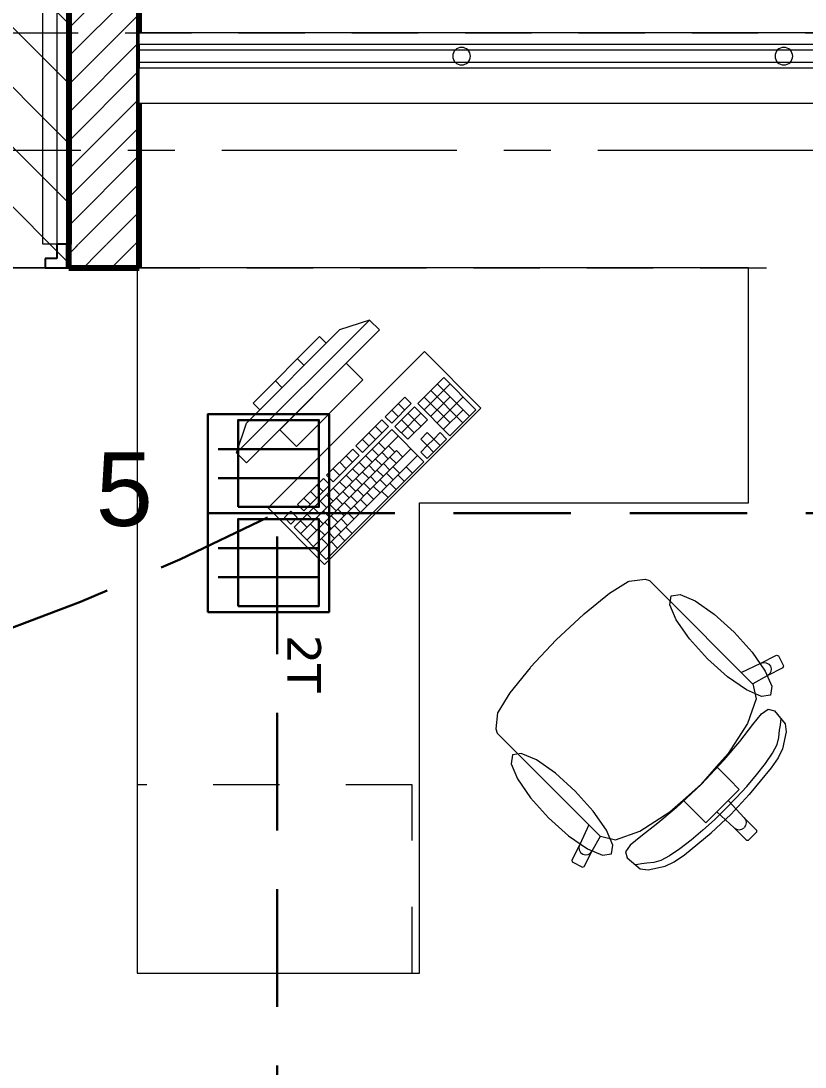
# Model space of a CAD drawing. Header units: inches. Extents: x -19 to 5698, y -728 to 92.
# Drawn here: x 288.518 to 290.187, y 37.7 to 39.925 of the extents above; entities that cross this region are included whole.
import ezdxf

# ---------------------------------------------------------------- set-up
doc = ezdxf.new("R2010")
doc.units = ezdxf.units.IN
doc.header["$MEASUREMENT"] = 0
doc.set_wipeout_variables(frame=1)
doc.header["$PDMODE"] = 1
for name, pattern in [('HIDDEN', [0.375, 0.25, -0.125]), ('Hidden Line', [0.195611, 0.141111, -0.0545]), ('Punto & Raya', [0.65, 0.5, -0.075, 0, -0.075]), ('Rayas', [0.282222, 0.141111, -0.141111]), ('Wipeout_Contour', [1, 0, -1])]:
    doc.linetypes.add(name, pattern=pattern)
doc.layers.get('0').update_dxf_attribs({"color": 61})
doc.layers.add('00 conduct tomacorr', color=120, linetype='HIDDEN', lineweight=30)
doc.layers.add('00 IE LUZ EMERGENCIA', color=253, linetype='Continuous', lineweight=0)
for name, color, linetype in [('02 _ ARQ _ ALB _ Ejes Generales', 251, 'Continuous'), ('02 _ ARQ _ ZON _ Espacio.3D', 7, 'Continuous'), ('08 _ STR _ EXT _ 07 Losa Aligerada', 7, 'Continuous'), ('08 _ STR _ EXT _ 09 Vigas', 251, 'Continuous'), ('Estructura - 04 MURO', 7, 'Continuous'), ('Interior - Escaleras & Barandillas', 7, 'Continuous'), ('Interior - Mobiliario', 7, 'Continuous')]:
    doc.layers.add(name, color=color, linetype=linetype)
doc.styles.add('Annotative', font='arial.ttf')
pattern_1 = [(45, (277.50006, 1e-08), (-0.03005204, 0.03005204), [])]

# ---------------------------------------------------------------- blocks, each defined once
blk = doc.blocks.new('*X166', base_point=(2412.1771, 0))
at = {"layer": '02 _ ARQ _ ZON _ Espacio.3D', "color": 254, "linetype": 'Continuous', "lineweight": 0}
for p, q in [((2421.4343, 40.95), (2421.397, 40.9127)), ((2421.5616, 40.95), (2421.4685, 40.8568)), ((2421.723, 40.8568), (2421.6299, 40.95)), ((2421.8503, 40.8568), (2421.7571, 40.95)), ((2421.8162, 40.95), (2421.7867, 40.9205)), ((2421.9435, 40.95), (2421.8503, 40.8568)), ((2422.0707, 40.95), (2421.9776, 40.8568)), ((2422.2321, 40.8568), (2422.139, 40.95)), ((2422.3594, 40.8568), (2422.2662, 40.95)), ((2422.3253, 40.95), (2422.2958, 40.9205)), ((2422.4526, 40.95), (2422.3594, 40.8568)), ((2422.5799, 40.95), (2422.4867, 40.8568)), ((2422.7413, 40.8568), (2422.6481, 40.95)), ((2422.8685, 40.8568), (2422.7754, 40.95)), ((2422.8344, 40.95), (2422.8049, 40.9205)), ((2422.9617, 40.95), (2422.8685, 40.8568)), ((2423.089, 40.95), (2422.9958, 40.8568)), ((2423.2504, 40.8568), (2423.1572, 40.95)), ((2423.2971, 40.9373), (2423.2845, 40.95)), ((2421.5321, 40.9205), (2421.5957, 40.8568)), ((2422.0412, 40.9205), (2422.1049, 40.8568)), ((2422.5503, 40.9205), (2422.614, 40.8568)), ((2423.0594, 40.9205), (2423.1231, 40.8568)), ((2421.4685, 40.8568), (2421.397, 40.7854)), ((2421.5957, 40.8568), (2421.397, 40.6581)), ((2421.8503, 40.6023), (2421.5957, 40.8568)), ((2421.8503, 40.7295), (2421.723, 40.8568)), ((2421.8503, 40.8568), (2421.7867, 40.7932)), ((2421.9776, 40.8568), (2421.8503, 40.7295)), ((2422.1049, 40.8568), (2421.8503, 40.6023)), ((2422.3594, 40.6023), (2422.1049, 40.8568)), ((2422.3594, 40.7295), (2422.2321, 40.8568)), ((2422.3594, 40.8568), (2422.2958, 40.7932)), ((2422.4867, 40.8568), (2422.3594, 40.7295)), ((2422.614, 40.8568), (2422.3594, 40.6023)), ((2422.8685, 40.6023), (2422.614, 40.8568)), ((2422.8685, 40.7295), (2422.7413, 40.8568)), ((2422.8685, 40.8568), (2422.8049, 40.7932)), ((2422.9958, 40.8568), (2422.8685, 40.7295)), ((2423.1231, 40.8568), (2422.8685, 40.6023)), ((2423.2971, 40.6828), (2423.1231, 40.8568)), ((2423.2971, 40.8101), (2423.2504, 40.8568)), ((2421.8503, 40.475), (2421.5321, 40.7932)), ((2422.3594, 40.475), (2422.0412, 40.7932)), ((2422.8685, 40.475), (2422.5503, 40.7932)), ((2423.2971, 40.5555), (2423.0595, 40.7932)), ((2421.5957, 40.7295), (2421.397, 40.5309)), ((2421.8503, 40.7295), (2421.7867, 40.6659)), ((2422.1049, 40.7295), (2421.8503, 40.475)), ((2422.3594, 40.7295), (2422.2958, 40.6659)), ((2422.614, 40.7295), (2422.3594, 40.475)), ((2422.8685, 40.7295), (2422.8049, 40.6659)), ((2423.1231, 40.7295), (2422.8685, 40.475)), ((2421.723, 40.475), (2421.5321, 40.6659)), ((2422.2321, 40.475), (2422.0412, 40.6659)), ((2422.7413, 40.475), (2422.5503, 40.6659)), ((2423.2504, 40.475), (2423.0594, 40.6659)), ((2421.5957, 40.6023), (2421.4685, 40.475)), ((2421.8503, 40.6023), (2421.7867, 40.5386)), ((2422.1049, 40.6023), (2421.9776, 40.475)), ((2422.3594, 40.6023), (2422.2958, 40.5386)), ((2422.614, 40.6023), (2422.4867, 40.475)), ((2422.8685, 40.6023), (2422.8049, 40.5386)), ((2423.1231, 40.6023), (2422.9958, 40.475)), ((2421.5321, 40.5386), (2421.5957, 40.475)), ((2422.0412, 40.5386), (2422.1049, 40.475)), ((2422.5503, 40.5386), (2422.614, 40.475)), ((2423.0594, 40.5386), (2423.1231, 40.475)), ((2421.4685, 40.475), (2421.397, 40.4036)), ((2421.5957, 40.475), (2421.397, 40.2763)), ((2421.8503, 40.2204), (2421.5957, 40.475)), ((2421.8503, 40.3477), (2421.723, 40.475)), ((2421.8503, 40.475), (2421.7867, 40.4113)), ((2421.9776, 40.475), (2421.8503, 40.3477)), ((2422.1049, 40.475), (2421.8503, 40.2204)), ((2422.3594, 40.2204), (2422.1049, 40.475)), ((2422.3594, 40.3477), (2422.2321, 40.475)), ((2422.3594, 40.475), (2422.2958, 40.4113)), ((2422.4867, 40.475), (2422.3594, 40.3477)), ((2422.614, 40.475), (2422.3594, 40.2204)), ((2422.8685, 40.2204), (2422.614, 40.475)), ((2422.8685, 40.3477), (2422.7413, 40.475)), ((2422.8685, 40.475), (2422.8049, 40.4113)), ((2422.9958, 40.475), (2422.8685, 40.3477)), ((2423.1231, 40.475), (2422.8685, 40.2204)), ((2423.2971, 40.3009), (2423.1231, 40.475)), ((2423.2971, 40.4282), (2423.2504, 40.475)), ((2421.8503, 40.0931), (2421.5321, 40.4113)), ((2422.3594, 40.0931), (2422.0412, 40.4113)), ((2422.8685, 40.0931), (2422.5503, 40.4113)), ((2423.2971, 40.1737), (2423.0595, 40.4113)), ((2421.5957, 40.3477), (2421.397, 40.149)), ((2421.8503, 40.3477), (2421.7867, 40.2841)), ((2422.1049, 40.3477), (2421.8503, 40.0931)), ((2422.3594, 40.3477), (2422.2958, 40.2841)), ((2422.614, 40.3477), (2422.3594, 40.0931)), ((2422.8685, 40.3477), (2422.8049, 40.2841)), ((2423.1231, 40.3477), (2422.8685, 40.0931)), ((2421.723, 40.0931), (2421.5321, 40.2841)), ((2422.2321, 40.0931), (2422.0412, 40.2841)), ((2422.7413, 40.0931), (2422.5503, 40.2841)), ((2423.2504, 40.0931), (2423.0594, 40.2841)), ((2421.5957, 40.2204), (2421.4685, 40.0931)), ((2421.8503, 40.2204), (2421.7867, 40.1568)), ((2422.1049, 40.2204), (2421.9776, 40.0931)), ((2422.3594, 40.2204), (2422.2958, 40.1568)), ((2422.614, 40.2204), (2422.4867, 40.0931)), ((2422.8685, 40.2204), (2422.8049, 40.1568)), ((2423.1231, 40.2204), (2422.9958, 40.0931)), ((2421.5321, 40.1568), (2421.5957, 40.0931)), ((2422.0412, 40.1568), (2422.1049, 40.0931)), ((2422.5503, 40.1568), (2422.614, 40.0931)), ((2423.0594, 40.1568), (2423.1231, 40.0931)), ((2421.4685, 40.0931), (2421.397, 40.0217)), ((2421.5957, 40.0931), (2421.4026, 39.9)), ((2421.7889, 39.9), (2421.5957, 40.0931)), ((2421.8503, 39.9659), (2421.723, 40.0931)), ((2421.8503, 40.0931), (2421.7867, 40.0295)), ((2421.9776, 40.0931), (2421.8503, 39.9659)), ((2422.1049, 40.0931), (2421.9117, 39.9)), ((2422.3594, 39.8386), (2422.1049, 40.0931)), ((2422.3594, 39.9659), (2422.2321, 40.0931)), ((2422.3594, 40.0931), (2422.2958, 40.0295)), ((2422.4867, 40.0931), (2422.3594, 39.9659)), ((2422.614, 40.0931), (2422.3594, 39.8386)), ((2422.8685, 39.8386), (2422.614, 40.0931)), ((2422.8685, 39.9659), (2422.7413, 40.0931)), ((2422.8685, 40.0931), (2422.8049, 40.0295)), ((2422.9958, 40.0931), (2422.8685, 39.9659)), ((2423.1231, 40.0931), (2422.8685, 39.8386)), ((2423.2971, 39.9191), (2423.1231, 40.0931)), ((2423.2971, 40.0464), (2423.2504, 40.0931)), ((2421.6616, 39.9), (2421.5321, 40.0295)), ((2422.3594, 39.7113), (2422.0412, 40.0295)), ((2422.8685, 39.7113), (2422.5503, 40.0295)), ((2423.2971, 39.7918), (2423.0595, 40.0295)), ((2421.5957, 39.9659), (2421.5299, 39.9)), ((2421.8503, 39.9659), (2421.7867, 39.9022)), ((2422.1049, 39.9659), (2422.039, 39.9)), ((2422.3594, 39.9659), (2422.2958, 39.9022)), ((2422.614, 39.9659), (2422.3594, 39.7113)), ((2422.8685, 39.9659), (2422.8049, 39.9022)), ((2423.1231, 39.9659), (2422.8685, 39.7113)), ((2421.5343, 39.9), (2421.5321, 39.9022)), ((2422.0434, 39.9), (2422.0412, 39.9022)), ((2422.7413, 39.7113), (2422.5503, 39.9022)), ((2423.2504, 39.7113), (2423.0594, 39.9022)), ((2422.3594, 39.8386), (2422.2958, 39.7749)), ((2422.614, 39.8386), (2422.4867, 39.7113)), ((2422.8685, 39.8386), (2422.8049, 39.7749)), ((2423.1231, 39.8386), (2422.9958, 39.7113)), ((2422.2321, 39.7113), (2422.147, 39.7964)), ((2422.5503, 39.7749), (2422.614, 39.7113)), ((2423.0594, 39.7749), (2423.1231, 39.7113)), ((2422.3594, 39.584), (2422.2321, 39.7113)), ((2422.3594, 39.7113), (2422.2958, 39.6477)), ((2422.4867, 39.7113), (2422.3594, 39.584)), ((2422.614, 39.7113), (2422.4527, 39.55)), ((2422.8685, 39.4567), (2422.614, 39.7113)), ((2422.8685, 39.584), (2422.7413, 39.7113)), ((2422.8685, 39.7113), (2422.8049, 39.6477)), ((2422.9958, 39.7113), (2422.8685, 39.584)), ((2423.1231, 39.7113), (2422.8685, 39.4567)), ((2423.2971, 39.5373), (2423.1231, 39.7113)), ((2423.2971, 39.6645), (2423.2504, 39.7113)), ((2422.2662, 39.55), (2422.147, 39.6691)), ((2422.798, 39.4), (2422.5503, 39.6477)), ((2423.2971, 39.41), (2423.0595, 39.6477)), ((2422.3594, 39.584), (2422.3254, 39.55)), ((2422.614, 39.584), (2422.5799, 39.55)), ((2422.8685, 39.584), (2422.8049, 39.5204)), ((2423.1231, 39.584), (2422.9391, 39.4)), ((2423.1798, 39.4), (2423.0594, 39.5204)), ((2422.6707, 39.4), (2422.5971, 39.4736)), ((2422.614, 39.4567), (2422.5971, 39.4399)), ((2422.8685, 39.4567), (2422.8118, 39.4)), ((2423.1231, 39.4567), (2423.0663, 39.4))]:
    blk.add_line(p, q, dxfattribs=at)
for p in [(2421.7867, 40.6659), (2422.2958, 40.6659), (2422.8049, 40.6659), (2421.7867, 40.2841), (2422.2958, 40.2841), (2422.8049, 40.2841), (2421.7867, 39.9022), (2422.2958, 39.9022), (2422.8049, 39.9022), (2422.8049, 39.5204)]:
    blk.add_point(p, dxfattribs=at)
blk = doc.blocks.new('CAJA POP UP 6 MODULOS')
at = {"layer": '00 conduct tomacorr', "linetype": 'Continuous'}
for p, q in [((-0.095, -0.165), (-0.095, -0.0151)), ((-0.052, -0.165), (-0.052, -0.0151)), ((0.052, -0.165), (0.052, -0.0151)), ((0.095, -0.165), (0.095, -0.0151)), ((0, -0.165), (0, -0.18))]:
    blk.add_line(p, q, dxfattribs=at)
for points in [[(-0.147, 0), (0.147, 0), (0.147, -0.18), (-0.147, -0.18)], [(0, 0), (0.147, 0), (0.147, -0.18), (0, -0.18)]]:
    blk.add_lwpolyline(points, close=True, dxfattribs=at)
for points in [[(-0.138, -0.045), (-0.009, -0.045), (-0.009, -0.165), (-0.138, -0.165), (-0.138, -0.045)], [(0.009, -0.045), (0.138, -0.045), (0.138, -0.165), (0.009, -0.165), (0.009, -0.045)]]:
    blk.add_lwpolyline(points, dxfattribs=at)
at = {"color": 1, "insert": (-0.1807, -0.168), "char_height": 0.05, "attachment_point": 1, "rotation": 180}
blk.add_mtext_dynamic_manual_height_columns('{\\fVerdana|b0|i0|c0|p34;2T}', width=0.000481, gutter_width=0.1561, heights=[0], dxfattribs=at)

msp = doc.modelspace()

# ---------------------------------------------------------------- linework, layer by layer
at = {"layer": '00 conduct tomacorr'}
for p, q in [((289.0635, 30.3283, -0.0005), (289.0635, 38.8783, -0.0005)), ((289.0635, 38.8783, -0.0005), (292.3852, 38.8783, -0.0005))]:
    msp.add_line(p, q, dxfattribs=at)
msp.add_arc((286.6602, 43.6413, 0.0005), 5.335, 257.5975, 296.7743, dxfattribs=at)
at = {"layer": '02 _ ARQ _ ZON _ Espacio.3D', "color": 254, "linetype": 'Continuous', "lineweight": 0, "flags": 128}
msp.add_lwpolyline([(288.6201, 40.95), (286.72, 40.95), (286.72, 39.9), (287.47, 39.9), (287.47, 39.55), (287.9201, 39.55), (287.9201, 39.4), (288.6201, 39.4), (288.6201, 39.9)], close=True, dxfattribs=at)
msp.add_lwpolyline([(293.5698, 39.7505), (288.7701, 39.7505), (288.7701, 39.4), (287.07, 39.4), (287.07, 37.7), (286.72, 37.7), (286.72, 33.75), (285.82, 33.75), (285.8201, 29.75), (286.57, 29.7499), (286.57, 30.7), (287.07, 30.7), (287.07, 30.2), (287.57, 30.2), (287.57, 29.75), (293.57, 29.75)], dxfattribs=at)
at = {"layer": '08 _ STR _ EXT _ 07 Losa Aligerada', "color": 7, "linetype": 'Continuous', "lineweight": 18, "flags": 128}
msp.add_lwpolyline([(316.0529, 40.9), (311.4324, 40.9), (311.4324, 39.9), (300.87, 39.9), (300.87, 41.4352), (299.9201, 41.4352), (299.9201, 42.9), (294.7201, 42.9), (294.7201, 41.4352), (293.7699, 41.4352), (293.7699, 39.9), (288.7701, 39.9), (288.7701, 41.1), (285.3701, 41.1), (285.3701, 37.7), (286.57, 37.7), (286.57, 33.9), (285.67, 33.9), (285.67, 21.2663)], dxfattribs=at)
at = {"layer": 'Estructura - 04 MURO', "color": 165, "linetype": 'Continuous', "lineweight": 15}
for p, q in [((288.5651, 39.45), (288.5651, 40.1)), ((288.5951, 40.1), (288.5951, 39.45)), ((288.5951, 39.45), (288.5651, 39.45))]:
    msp.add_line(p, q, dxfattribs=at)
at = {"layer": 'Estructura - 04 MURO', "color": 165, "linetype": 'Continuous', "lineweight": 25}
for p, q in [((288.5951, 39.45), (288.5951, 39.42)), ((288.5951, 39.42), (288.5701, 39.42)), ((288.5701, 39.42), (288.5701, 39.4))]:
    msp.add_line(p, q, dxfattribs=at)
at = {"layer": 'Estructura - 04 MURO', "color": 165, "linetype": 'Continuous', "lineweight": 15}
msp.add_arc((288.5951, 39.45), 0.65, 90, 180, dxfattribs=at)
at = {"layer": 'Interior - Mobiliario', "color": 175, "linetype": 'Continuous', "lineweight": 13}
for p, q in [((289.2599, 39.2889), (288.9771, 39.0061)), ((289.2599, 39.2889), (289.1963, 39.2677)), ((289.2811, 39.2677), (289.2599, 39.2889)), ((288.9983, 38.9849), (289.2811, 39.2677)), ((288.9983, 39.0697), (289.1963, 39.2677)), ((289.1538, 39.2536), (289.0124, 39.1121)), ((289.168, 39.2394), (289.1538, 39.2536)), ((289.0266, 39.098), (289.168, 39.2394)), ((289.1208, 39.1923), (289.1067, 39.2064)), ((289.2104, 39.197), (289.069, 39.0556)), ((289.2458, 39.1616), (289.2104, 39.197)), ((289.1043, 39.0202), (289.2458, 39.1616)), ((289.4179, 39.1666), (289.3625, 39.1112)), ((289.4864, 39.098), (289.4179, 39.1666)), ((289.0737, 39.1451), (289.0596, 39.1593)), ((289.3762, 39.0975), (289.4316, 39.1529)), ((289.4587, 39.0703), (289.3902, 39.1389)), ((289.4726, 39.0842), (289.404, 39.1528)), ((289.335, 39.1249), (289.2934, 39.0833)), ((289.3487, 39.1111), (289.335, 39.1249)), ((289.4312, 39.0702), (289.3763, 39.1251)), ((289.3899, 39.0838), (289.4314, 39.1253)), ((289.4036, 39.0701), (289.459, 39.1255)), ((289.0124, 39.1121), (289.0266, 39.098)), ((289.3071, 39.0696), (289.3487, 39.1111)), ((289.321, 39.0835), (289.3073, 39.0972)), ((289.3555, 39.1043), (289.314, 39.0627)), ((289.3348, 39.0973), (289.3211, 39.111)), ((289.383, 39.0769), (289.3555, 39.1043)), ((289.3625, 39.1112), (289.431, 39.0426)), ((289.4173, 39.0564), (289.4589, 39.0979)), ((289.431, 39.0426), (289.4864, 39.098)), ((289.2865, 39.0764), (289.2311, 39.021)), ((289.3002, 39.0627), (289.2865, 39.0764)), ((289.2934, 39.0833), (289.3071, 39.0696)), ((289.3277, 39.049), (289.3693, 39.0906)), ((289.3553, 39.0492), (289.3279, 39.0766)), ((289.3414, 39.0353), (289.383, 39.0769)), ((289.3691, 39.063), (289.3417, 39.0904)), ((288.9771, 39.0061), (288.9983, 39.0697)), ((289.069, 39.0556), (289.1043, 39.0202)), ((289.3071, 39.0558), (289.0994, 38.8481)), ((289.2448, 39.0073), (289.3002, 39.0627)), ((289.2864, 39.0488), (289.2727, 39.0625)), ((289.3756, 38.9873), (289.3071, 39.0558)), ((289.314, 39.0627), (289.3414, 39.0353)), ((289.3828, 39.0493), (289.369, 39.0355)), ((289.3966, 39.0356), (289.3828, 39.0493)), ((289.4104, 39.0494), (289.3966, 39.0356)), ((289.4241, 39.0357), (289.4104, 39.0494)), ((289.1131, 38.8344), (289.3208, 39.0421)), ((289.2587, 39.0211), (289.245, 39.0349)), ((289.2725, 39.035), (289.2588, 39.0487)), ((289.2931, 39.0144), (289.2794, 39.0281)), ((289.369, 39.0355), (289.3827, 39.0217)), ((289.3826, 38.9942), (289.4241, 39.0357)), ((289.3827, 39.0217), (289.3966, 39.0356)), ((289.4103, 39.0219), (289.3966, 39.0356)), ((288.9771, 39.0061), (288.9983, 38.9849)), ((289.1268, 38.8207), (289.3172, 39.0111)), ((289.1405, 38.807), (289.3482, 39.0147)), ((289.2242, 39.0141), (289.1688, 38.9587)), ((289.2379, 39.0004), (289.2242, 39.0141)), ((289.2311, 39.021), (289.2448, 39.0073)), ((289.2793, 39.0006), (289.2655, 39.0143)), ((289.2999, 38.9938), (289.2862, 39.0075)), ((289.3137, 39.0076), (289.3, 39.0213)), ((289.3309, 38.9974), (289.3172, 39.0111)), ((289.3827, 39.0217), (289.3689, 39.0079)), ((289.3689, 39.0079), (289.3826, 38.9942)), ((289.3964, 39.008), (289.3827, 39.0217)), ((289.1542, 38.7933), (289.3619, 39.001)), ((289.1679, 38.7795), (289.3756, 38.9873)), ((289.1825, 38.945), (289.2379, 39.0004)), ((289.2102, 38.9727), (289.1965, 38.9864)), ((289.2241, 38.9865), (289.2103, 39.0002)), ((289.2516, 38.9729), (289.2378, 38.9866)), ((289.2654, 38.9867), (289.2517, 39.0004)), ((289.286, 38.9799), (289.2723, 38.9936)), ((289.3032, 38.9697), (289.2895, 38.9834)), ((289.3171, 38.9835), (289.3034, 38.9972)), ((289.1964, 38.9588), (289.1827, 38.9725)), ((289.2377, 38.959), (289.224, 38.9727)), ((289.2583, 38.9522), (289.2446, 38.9659)), ((289.2722, 38.9661), (289.2585, 38.9798)), ((289.2894, 38.9558), (289.2757, 38.9695)), ((289.31, 38.949), (289.2963, 38.9628)), ((289.3239, 38.9629), (289.3101, 38.9766)), ((289.3514, 38.963), (289.3377, 38.9767)), ((289.1619, 38.9518), (289.1065, 38.8964)), ((289.1202, 38.8827), (289.1756, 38.9381)), ((289.1756, 38.9381), (289.1619, 38.9518)), ((289.1688, 38.9587), (289.1825, 38.945)), ((289.21, 38.9313), (289.1963, 38.945)), ((289.2239, 38.9452), (289.2101, 38.9589)), ((289.2307, 38.9245), (289.2169, 38.9383)), ((289.2445, 38.9384), (289.2308, 38.9521)), ((289.2617, 38.9281), (289.248, 38.9419)), ((289.2755, 38.942), (289.2618, 38.9557)), ((289.2962, 38.9352), (289.2824, 38.9489)), ((289.3168, 38.9284), (289.3031, 38.9421)), ((289.3341, 38.9457), (289.3204, 38.9594)), ((289.1479, 38.9104), (289.1342, 38.9241)), ((289.1617, 38.9242), (289.148, 38.9379)), ((289.1823, 38.9036), (289.1686, 38.9173)), ((289.1962, 38.9175), (289.1825, 38.9312)), ((289.2168, 38.9107), (289.2031, 38.9244)), ((289.2478, 38.9143), (289.2341, 38.928)), ((289.2685, 38.9075), (289.2548, 38.9212)), ((289.2823, 38.9213), (289.2686, 38.9351)), ((289.2995, 38.9111), (289.2858, 38.9248)), ((289.1065, 38.8964), (289.1202, 38.8827)), ((289.1341, 38.8965), (289.1203, 38.9102)), ((289.1685, 38.8898), (289.1548, 38.9035)), ((289.1891, 38.883), (289.1754, 38.8967)), ((289.203, 38.8968), (289.1892, 38.9106)), ((289.2201, 38.8866), (289.2064, 38.9003)), ((289.234, 38.9004), (289.2203, 38.9142)), ((289.2408, 38.8798), (289.2271, 38.8935)), ((289.2546, 38.8937), (289.2409, 38.9074)), ((289.0926, 38.8825), (289.0788, 38.8687)), ((289.1064, 38.8688), (289.0926, 38.8825)), ((289.1408, 38.8621), (289.1271, 38.8758)), ((289.1546, 38.8759), (289.1409, 38.8897)), ((289.1753, 38.8692), (289.1615, 38.8829)), ((289.1924, 38.8589), (289.1787, 38.8726)), ((289.2063, 38.8727), (289.1926, 38.8865)), ((289.2269, 38.866), (289.2132, 38.8797)), ((289.0788, 38.8687), (289.0925, 38.855)), ((289.0925, 38.855), (289.1064, 38.8688)), ((289.1269, 38.8482), (289.1132, 38.862)), ((289.1476, 38.8415), (289.1339, 38.8552)), ((289.1614, 38.8553), (289.1477, 38.869)), ((289.1786, 38.8451), (289.1649, 38.8588)), ((289.1992, 38.8383), (289.1855, 38.852)), ((289.2131, 38.8521), (289.1994, 38.8658)), ((289.0994, 38.8481), (289.1679, 38.7795)), ((289.1647, 38.8312), (289.151, 38.8449)), ((289.1854, 38.8244), (289.1717, 38.8381)), ((289.2077, 38.8194), (289.194, 38.8331)), ((289.2233, 38.8349), (289.2096, 38.8486)), ((289.1715, 38.8106), (289.1578, 38.8243)), ((289.1922, 38.8038), (289.1785, 38.8175)), ((289.7702, 38.7077), (289.8102, 38.7326)), ((289.8102, 38.7326), (289.8124, 38.7335)), ((289.8124, 38.7335), (289.8463, 38.7375)), ((289.8463, 38.7375), (289.8556, 38.7346)), ((289.8556, 38.7346), (289.8775, 38.7127)), ((289.7165, 38.6641), (289.7702, 38.7077)), ((289.8775, 38.7127), (289.903, 38.6872)), ((289.903, 38.6872), (290.0509, 38.5393)), ((289.6574, 38.6086), (289.7157, 38.6634)), ((289.7157, 38.6634), (289.7165, 38.6641)), ((289.6574, 38.6086), (289.6025, 38.5503)), ((290.0927, 38.5589), (290.1258, 38.5759)), ((290.0927, 38.5589), (290.0983, 38.5605)), ((290.0983, 38.5605), (290.1041, 38.5598)), ((290.1041, 38.5598), (290.1092, 38.557)), ((290.1258, 38.5759), (290.1298, 38.5746)), ((290.1298, 38.5746), (290.1406, 38.5532)), ((289.6018, 38.5494), (289.5583, 38.4958)), ((289.6025, 38.5503), (289.6018, 38.5494)), ((290.0509, 38.5393), (290.0927, 38.5589)), ((290.0751, 38.5151), (290.0509, 38.5393)), ((290.1393, 38.5492), (290.1062, 38.5322)), ((290.1092, 38.557), (290.1128, 38.5524)), ((290.1137, 38.541), (290.1108, 38.5358)), ((290.1128, 38.5524), (290.1144, 38.5468)), ((290.1144, 38.5468), (290.1137, 38.541)), ((290.1406, 38.5532), (290.1393, 38.5492)), ((290.1062, 38.5322), (290.0752, 38.5149)), ((290.1108, 38.5358), (290.1062, 38.5322)), ((289.5583, 38.4958), (289.5334, 38.4557)), ((290.0751, 38.5151), (290.0752, 38.5149)), ((290.0752, 38.5149), (290.0826, 38.4829)), ((290.0826, 38.4829), (290.0643, 38.4309)), ((289.5325, 38.4536), (289.5285, 38.4197)), ((289.5334, 38.4557), (289.5325, 38.4536)), ((290.0754, 38.4289), (290.094, 38.4512)), ((290.094, 38.4512), (290.1084, 38.4612)), ((290.1084, 38.4612), (290.1213, 38.4578)), ((290.1213, 38.4578), (290.1445, 38.4299)), ((290.0643, 38.4309), (290.0229, 38.3671)), ((290.0475, 38.3927), (290.0754, 38.4289)), ((290.132, 38.4164), (290.134, 38.4272)), ((290.134, 38.4272), (290.1348, 38.4352)), ((290.1348, 38.4352), (290.1356, 38.4397)), ((290.1445, 38.4299), (290.1463, 38.4132)), ((289.5285, 38.4197), (289.5313, 38.4104)), ((289.5313, 38.4104), (289.5533, 38.3884)), ((290.1308, 38.401), (290.132, 38.4164)), ((290.1463, 38.4132), (290.1386, 38.377)), ((289.5533, 38.3884), (289.5788, 38.3629)), ((290.0148, 38.3534), (290.0475, 38.3927)), ((290.117, 38.3674), (290.1269, 38.3863)), ((290.1269, 38.3863), (290.1308, 38.401)), ((289.5788, 38.3629), (289.7267, 38.2151)), ((290.0229, 38.3671), (289.9982, 38.339)), ((290.1021, 38.3456), (290.117, 38.3674)), ((290.1386, 38.377), (290.1296, 38.3578)), ((289.9982, 38.339), (289.9648, 38.3011)), ((289.9653, 38.3007), (290.0148, 38.3534)), ((289.9982, 38.339), (290.0255, 38.3116)), ((290.0836, 38.3218), (290.1021, 38.3456)), ((290.1296, 38.3578), (290.1147, 38.3361)), ((290.0624, 38.297), (290.0836, 38.3218)), ((290.1147, 38.3361), (290.0679, 38.2794)), ((289.9653, 38.3007), (289.9125, 38.2512)), ((289.927, 38.2678), (289.9648, 38.3011)), ((290.0255, 38.3116), (290.0467, 38.2905)), ((290.0398, 38.2724), (290.0624, 38.297)), ((290.017, 38.2489), (290.0398, 38.2724)), ((290.0467, 38.2905), (290.023, 38.2668)), ((290.0679, 38.2794), (290.0288, 38.2372)), ((289.9125, 38.2512), (289.8732, 38.2185)), ((289.8989, 38.243), (289.927, 38.2678)), ((289.927, 38.2678), (289.9544, 38.2404)), ((290.017, 38.2489), (289.9936, 38.2261)), ((289.9992, 38.2429), (290.0111, 38.2549)), ((290.023, 38.2668), (290.0111, 38.2549)), ((290.023, 38.2668), (290.057, 38.2303)), ((289.835, 38.2017), (289.8989, 38.243)), ((289.9544, 38.2404), (289.9755, 38.2193)), ((289.9936, 38.2261), (289.9689, 38.2036)), ((289.9755, 38.2193), (289.9992, 38.2429)), ((289.9866, 38.1981), (290.0288, 38.2372)), ((289.9992, 38.2429), (290.0357, 38.2089)), ((290.057, 38.2303), (290.0603, 38.2254)), ((290.057, 38.2303), (290.0831, 38.2042)), ((289.7267, 38.2151), (289.7071, 38.1733)), ((289.7509, 38.1908), (289.7267, 38.2151)), ((289.8732, 38.2185), (289.8371, 38.1906)), ((290.0357, 38.2089), (290.0405, 38.2057)), ((290.0357, 38.2089), (290.0618, 38.1829)), ((290.0405, 38.2057), (290.0463, 38.2046)), ((290.0463, 38.2046), (290.052, 38.2058)), ((290.052, 38.2058), (290.0569, 38.209)), ((290.0602, 38.2139), (290.0569, 38.209)), ((290.0614, 38.2197), (290.0602, 38.2139)), ((290.0603, 38.2254), (290.0614, 38.2197)), ((290.0831, 38.2042), (290.0831, 38.1999)), ((289.7338, 38.1598), (289.7511, 38.1908)), ((289.7509, 38.1908), (289.7511, 38.1908)), ((289.7511, 38.1908), (289.7831, 38.1833)), ((289.7831, 38.1833), (289.835, 38.2017)), ((289.8371, 38.1906), (289.8148, 38.1719)), ((289.9442, 38.1824), (289.9204, 38.1638)), ((289.9299, 38.1513), (289.9866, 38.1981)), ((289.9689, 38.2036), (289.9442, 38.1824)), ((290.0618, 38.1829), (290.066, 38.1829)), ((290.066, 38.1829), (290.0746, 38.1914)), ((290.0831, 38.1999), (290.0746, 38.1914)), ((289.7071, 38.1733), (289.6901, 38.1402)), ((289.7071, 38.1733), (289.7055, 38.1677)), ((289.7055, 38.1677), (289.7061, 38.1618)), ((289.7061, 38.1618), (289.709, 38.1567)), ((289.7168, 38.1267), (289.7338, 38.1598)), ((289.7301, 38.1552), (289.7338, 38.1598)), ((289.8148, 38.1719), (289.8048, 38.1576)), ((289.9204, 38.1638), (289.8985, 38.149)), ((289.6901, 38.1402), (289.6914, 38.1362)), ((289.709, 38.1567), (289.7136, 38.1531)), ((289.7136, 38.1531), (289.7192, 38.1516)), ((289.7192, 38.1516), (289.725, 38.1523)), ((289.725, 38.1523), (289.7301, 38.1552)), ((289.8048, 38.1576), (289.8082, 38.1447)), ((289.8082, 38.1447), (289.836, 38.1215)), ((289.8797, 38.139), (289.8649, 38.1351)), ((289.8985, 38.149), (289.8797, 38.139)), ((289.9082, 38.1364), (289.9299, 38.1513)), ((289.6914, 38.1362), (289.7128, 38.1253)), ((289.7128, 38.1253), (289.7168, 38.1267)), ((289.8307, 38.1311), (289.8262, 38.1303)), ((289.8388, 38.1319), (289.8307, 38.1311)), ((289.836, 38.1215), (289.8528, 38.1196)), ((289.8496, 38.134), (289.8388, 38.1319)), ((289.8649, 38.1351), (289.8496, 38.134)), ((289.8528, 38.1196), (289.8889, 38.1274)), ((289.8889, 38.1274), (289.9082, 38.1364))]:
    msp.add_line(p, q, dxfattribs=at)
at = {"layer": 'Interior - Mobiliario', "color": 175, "linetype": 'Rayas', "lineweight": 13}
for p, q in [((289.351, 38.3), (288.766, 38.3)), ((289.351, 37.9), (289.351, 38.3))]:
    msp.add_line(p, q, dxfattribs=at)
at = {"layer": 'Interior - Mobiliario', "color": 175, "linetype": 'Continuous', "lineweight": 13, "flags": 128}
for points in [[(289.0442, 38.8894), (289.1644, 38.7692), (289.4968, 39.1015), (289.3766, 39.2217)], [(290.0358, 38.6251), (290.074, 38.5826), (290.102, 38.5423), (290.1156, 38.5102), (290.1127, 38.4913), (290.0938, 38.4884), (290.0617, 38.502), (290.0214, 38.53), (289.9789, 38.5682), (289.9407, 38.6107), (289.9127, 38.651), (289.8991, 38.6831), (289.902, 38.702), (289.9209, 38.7049), (289.953, 38.6913), (289.9933, 38.6632)], [(289.6409, 38.2302), (289.6834, 38.192), (289.7237, 38.164), (289.7558, 38.1504), (289.7747, 38.1533), (289.7776, 38.1722), (289.764, 38.2042), (289.736, 38.2446), (289.6978, 38.2871), (289.6553, 38.3252), (289.615, 38.3533), (289.5829, 38.3669), (289.564, 38.364), (289.5611, 38.3451), (289.5747, 38.313), (289.6027, 38.2726)]]:
    msp.add_lwpolyline(points, close=True, dxfattribs=at)

# ---------------------------------------------------------------- block references
at = {"layer": '00 conduct tomacorr', "xscale": 1.432830642179531, "yscale": 1.432830642179531, "zscale": 1.432830642179531, "rotation": 89.99999999999997}
msp.add_blockref('CAJA POP UP 6 MODULOS', (288.916, 38.8783, -0.0005), dxfattribs=at)
at = {"layer": '02 _ ARQ _ ZON _ Espacio.3D', "color": 5, "linetype": 'Continuous', "lineweight": 25}
msp.add_blockref('*X166', (277.5001, 0), dxfattribs=at)

# ---------------------------------------------------------------- texts
at = {"layer": '00 IE LUZ EMERGENCIA', "style": 'Annotative'}
msp.add_attdef('5', (288.6777, 38.8509, -0.0005), '', height=0.1562, dxfattribs=at)

# ---------------------------------------------------------------- next in the draw order: wipeouts: each hides what was drawn before it
at = {"color": 254, "linetype": 'Wipeout_Contour', "lineweight": 0, "ltscale": 7271.494963}
msp.add_wipeout([(288.6201, 39.4), (288.7701, 39.4), (288.6201, 39.45)], dxfattribs=at).dxf.layer = 'Estructura - 04 MURO'

# ---------------------------------------------------------------- next in the draw order: hatches: boundary and pattern name
at = {"layer": 'Estructura - 04 MURO', "linetype": 'Continuous', "lineweight": 5}
h = msp.add_hatch(dxfattribs=at)
h.set_pattern_fill('LADRILLO_COMÚN_0002', color=250, style=0, pattern_type=2)
h.set_pattern_definition(pattern_1)
h.paths.add_polyline_path([(288.6201, 39.4), (288.7701, 39.4), (288.6201, 39.45)])

# ---------------------------------------------------------------- next in the draw order: wipeouts: each hides what was drawn before it
at = {"color": 254, "linetype": 'Wipeout_Contour', "lineweight": 0, "ltscale": 7271.494963}
msp.add_wipeout([(288.6201, 39.4), (288.7701, 39.4), (288.6201, 39.45)], dxfattribs=at).dxf.layer = 'Estructura - 04 MURO'

# ---------------------------------------------------------------- next in the draw order: hatches: boundary and pattern name
at = {"layer": 'Estructura - 04 MURO', "linetype": 'Continuous', "lineweight": 5}
h = msp.add_hatch(dxfattribs=at)
h.set_pattern_fill('LADRILLO_COMÚN_0002', color=250, style=0, pattern_type=2)
h.set_pattern_definition(pattern_1)
h.paths.add_polyline_path([(288.6201, 39.4), (288.7701, 39.4), (288.6201, 39.45)])

# ---------------------------------------------------------------- next in the draw order: wipeouts: each hides what was drawn before it
at = {"color": 254, "linetype": 'Wipeout_Contour', "lineweight": 0, "ltscale": 7271.494963}
msp.add_wipeout([(288.6201, 39.4), (288.7701, 39.4), (288.6201, 39.45)], dxfattribs=at).dxf.layer = 'Estructura - 04 MURO'

# ---------------------------------------------------------------- next in the draw order: hatches: boundary and pattern name
at = {"layer": 'Estructura - 04 MURO', "linetype": 'Continuous', "lineweight": 5}
h = msp.add_hatch(dxfattribs=at)
h.set_pattern_fill('LADRILLO_COMÚN_0002', color=250, style=0, pattern_type=2)
h.set_pattern_definition(pattern_1)
h.paths.add_polyline_path([(288.6201, 39.4), (288.7701, 39.4), (288.6201, 39.45)])

# ---------------------------------------------------------------- next in the draw order: wipeouts: each hides what was drawn before it
at = {"color": 254, "linetype": 'Wipeout_Contour', "lineweight": 0, "ltscale": 7271.494963}
msp.add_wipeout([(288.6201, 39.4), (288.7701, 39.4), (288.6201, 39.45)], dxfattribs=at).dxf.layer = 'Estructura - 04 MURO'

# ---------------------------------------------------------------- next in the draw order: hatches: boundary and pattern name
at = {"layer": 'Estructura - 04 MURO', "linetype": 'Continuous', "lineweight": 5}
h = msp.add_hatch(dxfattribs=at)
h.set_pattern_fill('LADRILLO_COMÚN_0002', color=250, style=0, pattern_type=2)
h.set_pattern_definition(pattern_1)
h.paths.add_polyline_path([(288.6201, 39.4), (288.7701, 39.4), (288.6201, 39.45)])

# ---------------------------------------------------------------- next in the draw order: wipeouts: each hides what was drawn before it
at = {"color": 254, "linetype": 'Wipeout_Contour', "lineweight": 0, "ltscale": 7270.662155}
msp.add_wipeout([(288.6201, 39.45), (288.7701, 39.4), (288.7701, 39.45)], dxfattribs=at).dxf.layer = 'Estructura - 04 MURO'

# ---------------------------------------------------------------- next in the draw order: hatches: boundary and pattern name
at = {"layer": 'Estructura - 04 MURO', "linetype": 'Continuous', "lineweight": 5}
h = msp.add_hatch(dxfattribs=at)
h.set_pattern_fill('LADRILLO_COMÚN_0002', color=250, style=0, pattern_type=2)
h.set_pattern_definition(pattern_1)
h.paths.add_polyline_path([(288.6201, 39.45), (288.7701, 39.4), (288.7701, 39.45)])

# ---------------------------------------------------------------- next in the draw order: linework, layer by layer
at = {"layer": '08 _ STR _ EXT _ 09 Vigas', "color": 251, "linetype": 'Hidden Line', "lineweight": 13, "true_color": 0x636466}
msp.add_line((287.07, 39.4), (293.57, 39.4), dxfattribs=at)
at = {"layer": 'Estructura - 04 MURO', "color": 165, "linetype": 'Continuous', "lineweight": 25}
msp.add_line((288.5701, 39.4), (288.6201, 39.4), dxfattribs=at)
at = {"layer": 'Estructura - 04 MURO', "color": 7, "linetype": 'Continuous', "lineweight": 80, "flags": 128}
msp.add_lwpolyline([(288.6201, 39.4), (288.7701, 39.4)], dxfattribs=at)
at = {"layer": 'Interior - Mobiliario', "color": 175, "linetype": 'Continuous', "lineweight": 13, "flags": 128}
msp.add_lwpolyline([(288.766, 39.4), (288.766, 37.9), (289.366, 37.9), (289.366, 38.9), (290.066, 38.9), (290.066, 39.4)], close=True, dxfattribs=at)

# ---------------------------------------------------------------- next in the draw order: wipeouts: each hides what was drawn before it
at = {"color": 254, "linetype": 'Wipeout_Contour', "lineweight": 0, "ltscale": 9694.822797}
msp.add_wipeout([(288.6201, 40.95), (288.6201, 39.45), (288.7701, 39.45), (288.7701, 40.95)], dxfattribs=at).dxf.layer = 'Estructura - 04 MURO'

# ---------------------------------------------------------------- next in the draw order: hatches: boundary and pattern name
at = {"layer": 'Estructura - 04 MURO', "linetype": 'Continuous', "lineweight": 5}
h = msp.add_hatch(dxfattribs=at)
h.set_pattern_fill('LADRILLO_COMÚN_0002', color=250, style=0, pattern_type=2)
h.set_pattern_definition(pattern_1)
h.paths.add_polyline_path([(288.6201, 40.95), (288.6201, 39.45), (288.7701, 39.45), (288.7701, 40.95)])

# ---------------------------------------------------------------- next in the draw order: linework, layer by layer
at = {"layer": '02 _ ARQ _ ALB _ Ejes Generales', "color": 251, "linetype": 'Punto & Raya', "lineweight": 13, "true_color": 0x636466}
msp.add_line((283.3455, 39.65), (332.07, 39.65), dxfattribs=at)
at = {"layer": 'Estructura - 04 MURO', "color": 165, "linetype": 'Continuous', "lineweight": 25}
for p, q in [((288.6201, 39.45), (288.5951, 39.45)), ((288.6201, 39.4), (288.6201, 39.45))]:
    msp.add_line(p, q, dxfattribs=at)
at = {"layer": 'Estructura - 04 MURO', "color": 7, "linetype": 'Continuous', "lineweight": 80}
msp.add_line((288.6201, 39.4), (288.6201, 39.45), dxfattribs=at)
msp.add_line((288.6201, 39.4), (288.6201, 39.45), dxfattribs=at)
msp.add_line((288.6201, 39.4), (288.6201, 39.45), dxfattribs=at)
at = {"layer": 'Estructura - 04 MURO', "color": 7, "linetype": 'Continuous', "lineweight": 80, "flags": 128}
for points in [[(288.6201, 40.95), (288.6201, 39.45)], [(288.7701, 39.4), (288.7701, 40.95)]]:
    msp.add_lwpolyline(points, dxfattribs=at)

# ---------------------------------------------------------------- next in the draw order: wipeouts: each hides what was drawn before it
at = {"color": 254, "linetype": 'Wipeout_Contour', "lineweight": 0, "ltscale": 9704.695861}
msp.add_wipeout([(293.5699, 39.9), (288.7701, 39.9), (288.7701, 39.75), (293.5699, 39.75)], dxfattribs=at).dxf.layer = 'Estructura - 04 MURO'

# ---------------------------------------------------------------- next in the draw order: linework, layer by layer
at = {"layer": '08 _ STR _ EXT _ 09 Vigas', "color": 251, "linetype": 'Hidden Line', "lineweight": 13, "true_color": 0x636466}
msp.add_line((286.57, 39.9), (329.07, 39.9), dxfattribs=at)
at = {"layer": 'Estructura - 04 MURO', "color": 7, "linetype": 'Continuous', "lineweight": 13, "flags": 128}
for points in [[(293.5699, 39.9), (288.7701, 39.9)], [(288.7701, 39.75), (288.7701, 39.9)], [(288.7701, 39.75), (293.5699, 39.75)]]:
    msp.add_lwpolyline(points, dxfattribs=at)
at = {"layer": 'Interior - Escaleras & Barandillas', "color": 161, "linetype": 'Continuous', "lineweight": 13, "flags": 128}
for points in [[(288.7701, 39.875), (288.7701, 39.825), (293.5699, 39.825), (293.5699, 39.875)], [(288.7701, 39.8625), (288.7701, 39.8375), (293.5699, 39.8375), (293.5699, 39.8625)], [(288.7701, 39.8625), (288.7701, 39.8375), (293.5699, 39.8375), (293.5699, 39.8625)], [(288.7701, 39.8625), (288.7701, 39.8375), (293.5699, 39.8375), (293.5699, 39.8625)]]:
    msp.add_lwpolyline(points, close=True, dxfattribs=at)
for points in [[(289.4558, 39.8313, 1), (289.4558, 39.8688, 1)], [(290.1415, 39.8313, 1), (290.1415, 39.8688, 1)]]:
    msp.add_lwpolyline(points, format="xyb", close=True, dxfattribs=at)

doc.saveas('drawing.dxf')
